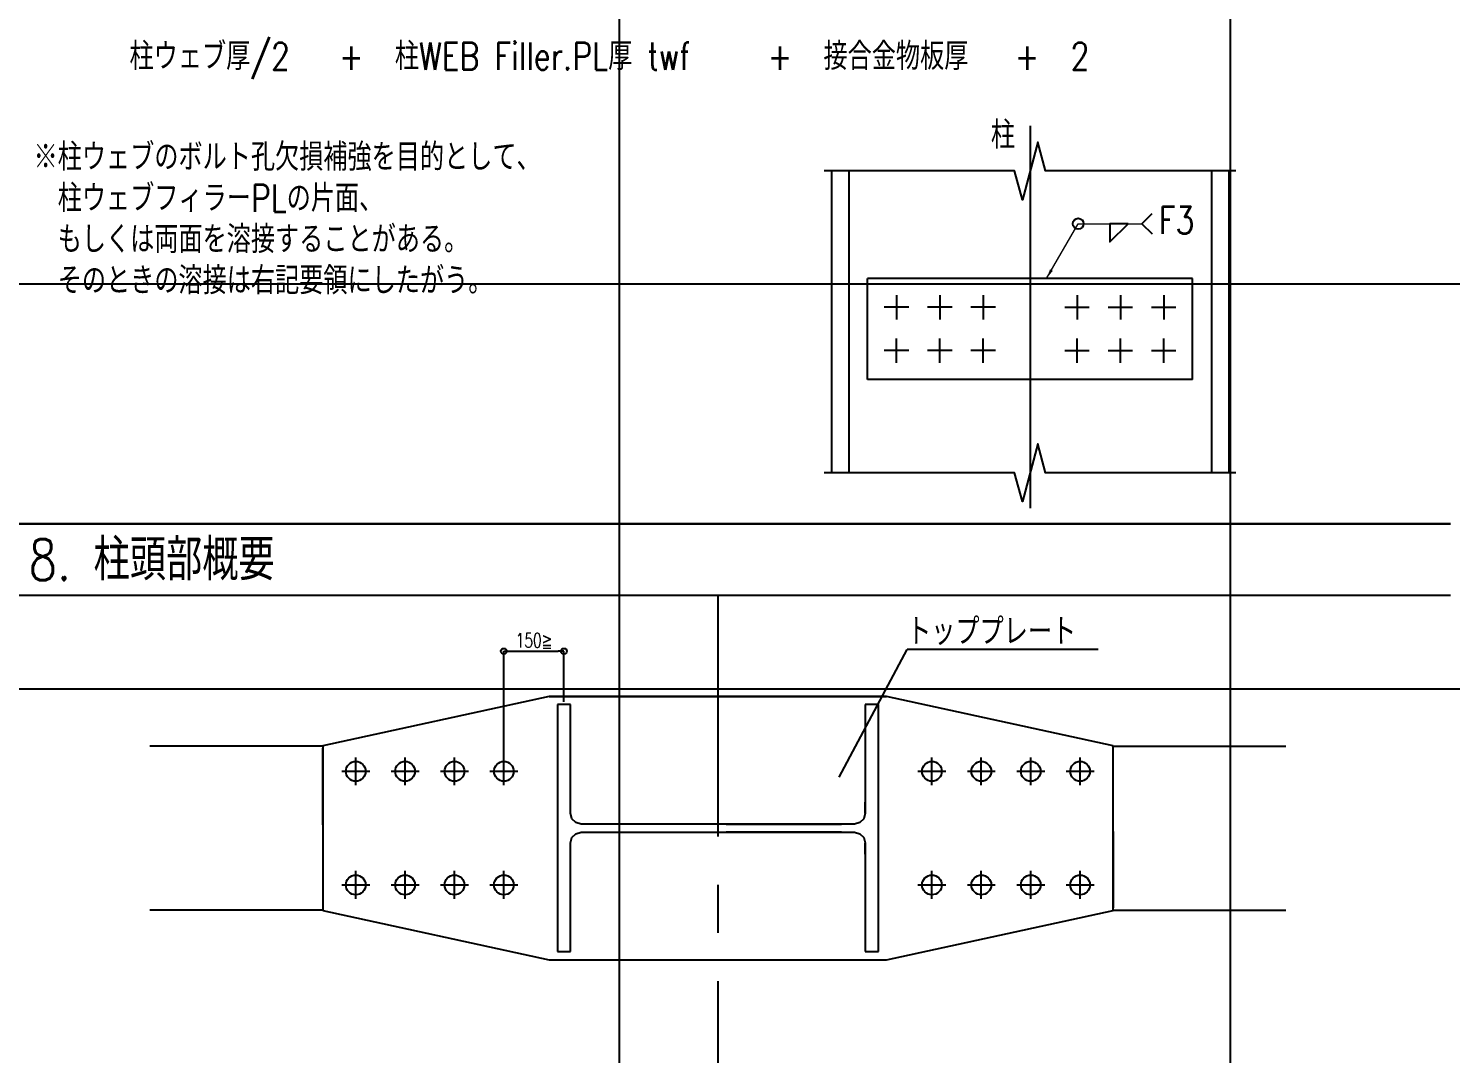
# Model space of a CAD drawing. Extents: x -668440 to 1010955, y -1678500 to 210463.
# Drawn here: x 405648 to 452205, y -109444 to -75888 of the extents above; entities that cross this region are included whole.
import ezdxf
from ezdxf.enums import TextEntityAlignment as Align

# ---------------------------------------------------------------- set-up
doc = ezdxf.new("R2010")
doc.units = 0
doc.header["$MEASUREMENT"] = 0
doc.linetypes.add('CENTER', pattern=[2, 1.25, -0.25, 0.25, -0.25])
doc.layers.get('0').update_dxf_attribs({"color": 3, "linetype": 'CONTINUOUS'})
doc.layers.get('Defpoints').update_dxf_attribs({"color": 251, "linetype": 'CONTINUOUS'})
doc.layers.add('99_レイアウト枠', color=251, linetype='CONTINUOUS', plot=False)
doc.layers.add('s小梁', color=7, linetype='CONTINUOUS')
doc.layers.add('注記', color=3, linetype='CONTINUOUS')
doc.styles.add('S000', font='simplex.shx', dxfattribs={"width": 0.7, "bigfont": 'extfont2.shx'})
doc.styles.add('S020', font='simplex.shx', dxfattribs={"width": 0.8, "height": 100, "bigfont": 'extfont2.shx'})
doc.styles.get("Standard").update_dxf_attribs({"font": 'Osaka.ttc'})
doc.dimstyles.new('S030', dxfattribs={"dimscale": 30, "dimtxt": 2.5, "dimasz": 1, "dimexe": 0, "dimexo": 0.5, "dimgap": 0.5, "dimtad": 1, "dimdec": 0, "dimzin": 0, "dimdsep": 46, "dimtxsty": 'S000', "dimblk": 'ORIGIN', "dimcen": 1, "dimclrd": 256, "dimclre": 256, "dimclrt": 6, "dimadec": 0, "dimazin": 0, "dimtfac": 1, "dimtdec": 0, "dimtix": 1, "dimtmove": 2, "dimatfit": 3, "dimldrblk": 'OPEN30', "dimfxl": 1, "dimtolj": 1, "dimtzin": 0, "dimlwd": -1, "dimlwe": -1, "dimarcsym": 0})
doc.dimstyles.new('S20', dxfattribs={"dimtxt": 3, "dimasz": 1, "dimexe": 1, "dimexo": 1, "dimgap": 1, "dimtad": 1, "dimdec": 1, "dimlfac": 20, "dimdsep": 46, "dimtxsty": 'Standard', "dimblk": 'DOT', "dimcen": 0, "dimclrd": 256, "dimclre": 256, "dimclrt": 256, "dimadec": 0, "dimazin": 0, "dimtfac": 1, "dimtdec": 1, "dimtix": 1, "dimtmove": 2, "dimatfit": 2, "dimfxl": 30, "dimtolj": 2, "dimlwd": 5, "dimlwe": 5, "dimarcsym": 2})

# ---------------------------------------------------------------- blocks, each defined once
blk = doc.blocks.new('_DOT')
at = {"color": 0, "linetype": 'ByBlock'}
blk.add_line((-0.5, 0), (-1, 0), dxfattribs=at)
at = {"color": 0, "linetype": 'ByBlock', "const_width": 0.5}
blk.add_lwpolyline([(-0.25, 0, 1), (0.25, 0, 1)], format="xyb", close=True, dxfattribs=at)
blk = doc.blocks.new('_ORIGIN')
at = {"color": 0, "linetype": 'ByBlock', "lineweight": -2}
blk.add_line((0, 0), (-1, 0), dxfattribs=at)
blk.add_circle((0, 0), 0.5, dxfattribs=at)
blk = doc.blocks.new('*D9047')
at = {"layer": 'Defpoints', "color": 0}
for p in [(796471.9, -1176.1), (796471.9, -1453.1), (796160.3, -1798.9)]:
    blk.add_point(p, dxfattribs=at)
at = {"layer": '注記'}
for p, q in [((796160.3, -1783.9), (796160.3, -1176.1)), ((796190.3, -1176.1), (796441.9, -1176.1)), ((796471.9, -1438.1), (796471.9, -1176.1))]:
    blk.add_line(p, q, dxfattribs=at)
at = {"layer": '注記', "linetype": 'ByBlock', "xscale": 30, "yscale": 30, "zscale": 30, "rotation": 180}
blk.add_blockref('_ORIGIN', (796160.3, -1176.1), dxfattribs=at)
at = {"layer": '注記', "linetype": 'ByBlock', "xscale": 30, "yscale": 30, "zscale": 30}
blk.add_blockref('_ORIGIN', (796471.9, -1176.1), dxfattribs=at)
at = {"layer": '注記', "insert": (796316.1, -1123.6), "char_height": 75, "attachment_point": 5, "style": 'S000'}
blk.add_mtext('\\A1;150≧', dxfattribs=at)
blk = doc.blocks.new('_Open30')
at = {"color": 0, "linetype": 'ByBlock', "lineweight": -2}
for p, q in [((-1, 0.27), (0, 0)), ((0, 0), (-1, -0.27)), ((0, 0), (-1, 0))]:
    blk.add_line(p, q, dxfattribs=at)
blk = doc.blocks.new('ウェブクランプ工法設計指針')
at = {"layer": '注記'}
for p, q in [((798889.37308, 1547.93448), (798889.37308, -433.91843)), ((797859.3333, 1314.21475), (797859.48869, -250.65043)), ((797949.22768, 1314.21475), (797949.22794, -250.65043)), ((799829.51847, 1314.21475), (799829.51874, -250.65043)), ((799919.41286, 1314.21475), (799919.56825, -250.65041)), ((799468.73229, 1040.89073), (799521.70306, 1093.8615)), ((799468.73229, 1040.89073), (799521.70306, 987.91996)), ((799732.1329, 757.20539), (798046.77042, 757.20539)), ((798046.77042, 232.8215), (798046.77042, 757.20539)), ((799732.1329, 232.8215), (799732.1329, 757.20539)), ((798196.59439, 671.0566), (798196.59439, 543.70623)), ((798421.33034, 671.0566), (798421.33034, 543.70623)), ((798646.0663, 671.0566), (798646.0663, 543.70623)), ((799132.83702, 671.0566), (799132.83702, 543.70623)), ((799357.57297, 671.05659), (799357.57297, 543.70622)), ((799582.30893, 671.05659), (799582.30892, 543.70622)), ((798260.26958, 607.38142), (798132.91921, 607.38142)), ((798485.00553, 607.38142), (798357.65516, 607.38142)), ((798709.74148, 607.38142), (798582.39111, 607.38142)), ((799069.16183, 607.38141), (799196.51221, 607.38141)), ((799293.89779, 607.38141), (799421.24816, 607.38141)), ((799518.63374, 607.3814), (799645.98411, 607.3814)), ((798196.59439, 318.97028), (798196.59439, 446.32065)), ((798421.33034, 318.97028), (798421.33034, 446.32065)), ((798646.0663, 318.97028), (798646.0663, 446.32065)), ((799132.83701, 318.97027), (799132.83702, 446.32065)), ((799357.57297, 318.97027), (799357.57297, 446.32064)), ((799582.30892, 318.97026), (799582.30892, 446.32064)), ((798260.26958, 382.64547), (798132.91921, 382.64547)), ((798485.00553, 382.64547), (798357.65516, 382.64547)), ((798709.74148, 382.64547), (798582.39111, 382.64547)), ((799069.16183, 382.64546), (799196.5122, 382.64546)), ((799293.89778, 382.64546), (799421.24815, 382.64545)), ((799518.63373, 382.64545), (799645.98411, 382.64545)), ((799732.1329, 232.8215), (798046.81826, 232.82152)), ((801069.98176, -515.73508), (793470.62776, -515.73508)), ((793470.62776, -515.73508), (801069.98176, -515.73508)), ((801069.98176, -886.93001), (793470.62776, -886.93001)), ((799241.58513, -1166.52035, -486.7002), (798251.5819, -1166.52035, -486.7002)), ((796395.09826, -1410.37297, -68.3088), (795221.04076, -1666.53097, -68.3088)), ((796395.09826, -1410.37297), (795221.04076, -1666.53097)), ((796395.09826, -1410.37297, -136.6176), (798145.51126, -1410.37297, -136.6176)), ((796395.09826, -1410.37297, -68.3088), (798145.51126, -1410.37297, -68.3088)), ((798145.51126, -1410.37297, -68.3088), (796395.09826, -1410.37297, -68.3088)), ((798145.51126, -1410.37297), (796395.09826, -1410.37297)), ((798145.51126, -1410.37297, -136.6176), (798145.51126, -1410.37297, -68.3088)), ((799319.56876, -1666.53097, -68.3088), (798145.51126, -1410.37297, -68.3088)), ((799319.56876, -1666.53097), (798145.51126, -1410.37297)), ((798145.51126, -1410.37297, -68.3088), (798145.51126, -1410.37297)), ((795221.04076, -1668.66562, -1972.4166), (794324.48776, -1668.66562, -1972.4166)), ((795221.04076, -1668.66562, -119.5404), (794324.48776, -1668.66562, -119.5404)), ((795221.04076, -1668.66562, -1921.185), (794324.48776, -1668.66562, -1921.185)), ((795221.04076, -1668.66562, -68.3088), (794324.48776, -1668.66562, -68.3088)), ((795221.04076, -1666.53097, -68.3088), (795221.04076, -2520.39097, -68.3088)), ((795221.04076, -1666.53097), (795221.04076, -2520.39097)), ((795221.04076, -1666.53097, -68.3088), (795221.04076, -1666.53097)), ((795221.04076, -2076.38377, -2040.7254), (795221.04076, -1679.33887, -2040.7254)), ((795221.04076, -1679.33887, -2040.7254), (795221.04076, -1679.33887, -1972.4166)), ((795221.04076, -2076.38377, -1972.4166), (795221.04076, -1679.33887, -1972.4166)), ((795221.04076, -1679.33887, -2040.7254), (795221.04076, -1679.33887, -1972.4166)), ((799319.56876, -2520.39097, -68.3088), (799319.56876, -1666.53097, -68.3088)), ((799319.56876, -2520.39097), (799319.56876, -1666.53097)), ((799319.56876, -1666.53097, -68.3088), (799319.56876, -1666.53097)), ((799319.56876, -1668.66562, -1921.185), (800216.12176, -1668.66562, -1921.185)), ((799319.56876, -1668.66562, -119.5404), (800216.12176, -1668.66562, -119.5404)), ((799319.56876, -1668.66562, -1972.4166), (800216.12176, -1668.66562, -1972.4166)), ((799319.56876, -1668.66562, -68.3088), (800216.12176, -1668.66562, -68.3088)), ((799319.56876, -2076.38377, -2040.7254), (799319.56876, -1679.33887, -2040.7254)), ((799319.56876, -1679.33887, -2040.7254), (799319.56876, -1679.33887, -1972.4166)), ((799319.56876, -2076.38377, -1972.4166), (799319.56876, -1679.33887, -1972.4166)), ((799319.56876, -1679.33887, -2040.7254), (799319.56876, -1679.33887, -1972.4166)), ((795391.81276, -1871.45737, -2057.8026), (795391.81276, -1726.30117, -2057.8026)), ((795647.97076, -1871.45737, -2126.1114), (795647.97076, -1726.30117, -2126.1114)), ((795904.12876, -1871.45737, -2126.1114), (795904.12876, -1726.30117, -2126.1114)), ((796160.28676, -1871.45737, -2057.8026), (796160.28676, -1726.30117, -2057.8026)), ((798380.32276, -1871.45737, -153.6948), (798380.32276, -1726.30117, -153.6948)), ((798636.48076, -1871.45737, -153.6948), (798636.48076, -1726.30117, -153.6948)), ((798892.63876, -1871.45737, -85.386), (798892.63876, -1726.30117, -85.386)), ((799148.79676, -1871.45737, -153.6948), (799148.79676, -1726.30117, -153.6948)), ((795319.23466, -1798.87927, -2057.8026), (795464.39086, -1798.87927, -2057.8026)), ((795391.81276, -1798.87927, -2126.1114), (795391.81276, -1798.87927, -1955.3394)), ((795391.81276, -1798.87927, -2126.1114), (795391.81276, -1798.87927, -1955.3394)), ((795391.81276, -1798.87927, -2057.8026), (795391.81276, -1798.87927, -1887.0306)), ((795391.81276, -1798.87927, -2057.8026), (795391.81276, -1798.87927, -1887.0306)), ((795391.81276, -1798.87927, -153.6948), (795391.81276, -1798.87927, 17.0772)), ((795391.81276, -1798.87927, -153.6948), (795391.81276, -1798.87927, 17.0772)), ((795391.81276, -1798.87927, -85.386), (795391.81276, -1798.87927, 85.386)), ((795391.81276, -1798.87927, -85.386), (795391.81276, -1798.87927, 85.386)), ((795575.39266, -1798.87927, -2126.1114), (795720.54886, -1798.87927, -2126.1114)), ((795647.97076, -1798.87927, -2126.1114), (795647.97076, -1798.87927, -1955.3394)), ((795647.97076, -1798.87927, -2126.1114), (795647.97076, -1798.87927, -1955.3394)), ((795647.97076, -1798.87927, -2057.8026), (795647.97076, -1798.87927, -1887.0306)), ((795647.97076, -1798.87927, -2057.8026), (795647.97076, -1798.87927, -1887.0306)), ((795647.97076, -1798.87927, -153.6948), (795647.97076, -1798.87927, 17.0772)), ((795647.97076, -1798.87927, -153.6948), (795647.97076, -1798.87927, 17.0772)), ((795647.97076, -1798.87927, -85.386), (795647.97076, -1798.87927, 85.386)), ((795647.97076, -1798.87927, -85.386), (795647.97076, -1798.87927, 85.386)), ((795831.55066, -1798.87927, -2126.1114), (795976.70686, -1798.87927, -2126.1114)), ((795904.12876, -1798.87927, -2126.1114), (795904.12876, -1798.87927, -1955.3394)), ((795904.12876, -1798.87927, -2126.1114), (795904.12876, -1798.87927, -1955.3394)), ((795904.12876, -1798.87927, -2057.8026), (795904.12876, -1798.87927, -1887.0306)), ((795904.12876, -1798.87927, -2057.8026), (795904.12876, -1798.87927, -1887.0306)), ((795904.12876, -1798.87927, -153.6948), (795904.12876, -1798.87927, 17.0772)), ((795904.12876, -1798.87927, -153.6948), (795904.12876, -1798.87927, 17.0772)), ((795904.12876, -1798.87927, -85.386), (795904.12876, -1798.87927, 85.386)), ((795904.12876, -1798.87927, -85.386), (795904.12876, -1798.87927, 85.386)), ((796087.70866, -1798.87927, -2057.8026), (796232.86486, -1798.87927, -2057.8026)), ((796160.28676, -1798.87927, -2126.1114), (796160.28676, -1798.87927, -1955.3394)), ((796160.28676, -1798.87927, -2126.1114), (796160.28676, -1798.87927, -1955.3394)), ((796160.28676, -1798.87927, -2057.8026), (796160.28676, -1798.87927, -1887.0306)), ((796160.28676, -1798.87927, -2057.8026), (796160.28676, -1798.87927, -1887.0306)), ((796160.28676, -1798.87927, -153.6948), (796160.28676, -1798.87927, 17.0772)), ((796160.28676, -1798.87927, -153.6948), (796160.28676, -1798.87927, 17.0772)), ((796160.28676, -1798.87927, -85.386), (796160.28676, -1798.87927, 85.386)), ((796160.28676, -1798.87927, -85.386), (796160.28676, -1798.87927, 85.386)), ((798307.74466, -1798.87927, -153.6948), (798452.90086, -1798.87927, -153.6948)), ((798380.32276, -1798.87927, -2126.1114), (798380.32276, -1798.87927, -1955.3394)), ((798380.32276, -1798.87927, -2126.1114), (798380.32276, -1798.87927, -1955.3394)), ((798380.32276, -1798.87927, -2057.8026), (798380.32276, -1798.87927, -1887.0306)), ((798380.32276, -1798.87927, -2057.8026), (798380.32276, -1798.87927, -1887.0306)), ((798380.32276, -1798.87927, -153.6948), (798380.32276, -1798.87927, 17.0772)), ((798380.32276, -1798.87927, -153.6948), (798380.32276, -1798.87927, 17.0772)), ((798380.32276, -1798.87927, -85.386), (798380.32276, -1798.87927, 85.386)), ((798380.32276, -1798.87927, -85.386), (798380.32276, -1798.87927, 85.386)), ((798563.90266, -1798.87927, -153.6948), (798709.05886, -1798.87927, -153.6948)), ((798636.48076, -1798.87927, -2126.1114), (798636.48076, -1798.87927, -1955.3394)), ((798636.48076, -1798.87927, -2126.1114), (798636.48076, -1798.87927, -1955.3394)), ((798636.48076, -1798.87927, -2057.8026), (798636.48076, -1798.87927, -1887.0306)), ((798636.48076, -1798.87927, -2057.8026), (798636.48076, -1798.87927, -1887.0306)), ((798636.48076, -1798.87927, -153.6948), (798636.48076, -1798.87927, 17.0772)), ((798636.48076, -1798.87927, -153.6948), (798636.48076, -1798.87927, 17.0772)), ((798636.48076, -1798.87927, -85.386), (798636.48076, -1798.87927, 85.386)), ((798636.48076, -1798.87927, -85.386), (798636.48076, -1798.87927, 85.386)), ((798820.06066, -1798.87927, -85.386), (798965.21686, -1798.87927, -85.386)), ((798892.63876, -1798.87927, -2126.1114), (798892.63876, -1798.87927, -1955.3394)), ((798892.63876, -1798.87927, -2126.1114), (798892.63876, -1798.87927, -1955.3394)), ((798892.63876, -1798.87927, -2057.8026), (798892.63876, -1798.87927, -1887.0306)), ((798892.63876, -1798.87927, -2057.8026), (798892.63876, -1798.87927, -1887.0306)), ((798892.63876, -1798.87927, -153.6948), (798892.63876, -1798.87927, 17.0772)), ((798892.63876, -1798.87927, -153.6948), (798892.63876, -1798.87927, 17.0772)), ((798892.63876, -1798.87927, -85.386), (798892.63876, -1798.87927, 85.386)), ((798892.63876, -1798.87927, -85.386), (798892.63876, -1798.87927, 85.386)), ((799076.21866, -1798.87927, -153.6948), (799221.37486, -1798.87927, -153.6948)), ((799148.79676, -1798.87927, -2126.1114), (799148.79676, -1798.87927, -1955.3394)), ((799148.79676, -1798.87927, -2126.1114), (799148.79676, -1798.87927, -1955.3394)), ((799148.79676, -1798.87927, -2057.8026), (799148.79676, -1798.87927, -1887.0306)), ((799148.79676, -1798.87927, -2057.8026), (799148.79676, -1798.87927, -1887.0306)), ((799148.79676, -1798.87927, -153.6948), (799148.79676, -1798.87927, 17.0772)), ((799148.79676, -1798.87927, -153.6948), (799148.79676, -1798.87927, 17.0772)), ((799148.79676, -1798.87927, -85.386), (799148.79676, -1798.87927, 85.386)), ((799148.79676, -1798.87927, -85.386), (799148.79676, -1798.87927, 85.386)), ((795221.04076, -2033.69077, -2040.7254), (795221.04076, -1965.38197, -2040.7254)), ((795221.04076, -2033.69077, -2040.7254), (795221.04076, -1965.38197, -2040.7254)), ((795221.04076, -2033.69077, -2211.4974), (795221.04076, -1965.38197, -2211.4974)), ((795221.04076, -1965.38197, -2040.7254), (795221.04076, -1965.38197, -2211.4974)), ((795221.04076, -2033.69077, -2211.4974), (795221.04076, -1965.38197, -2211.4974)), ((795221.04076, -2033.69077, -2040.7254), (795221.04076, -2033.69077, -2211.4974)), ((795221.04076, -2076.38377, -2040.7254), (795221.04076, -2076.38377, -1972.4166)), ((795221.04076, -2076.38377, -2040.7254), (795221.04076, -2076.38377, -1972.4166)), ((795221.04076, -2110.53817, -2040.7254), (795221.04076, -2110.53817, -1972.4166)), ((795221.04076, -2110.53817, -2040.7254), (795221.04076, -2507.58307, -2040.7254)), ((795221.04076, -2110.53817, -2040.7254), (795221.04076, -2110.53817, -1972.4166)), ((795221.04076, -2110.53817, -1972.4166), (795221.04076, -2507.58307, -1972.4166)), ((799319.56876, -2110.53817, -2040.7254), (799319.56876, -2507.58307, -2040.7254)), ((799319.56876, -2110.53817, -1972.4166), (799319.56876, -2507.58307, -1972.4166)), ((795221.04076, -2153.23117, -2040.7254), (795221.04076, -2221.53997, -2040.7254)), ((795221.04076, -2153.23117, -2040.7254), (795221.04076, -2153.23117, -2211.4974)), ((795221.04076, -2153.23117, -2040.7254), (795221.04076, -2221.53997, -2040.7254)), ((795221.04076, -2153.23117, -2211.4974), (795221.04076, -2221.53997, -2211.4974)), ((795221.04076, -2153.23117, -2211.4974), (795221.04076, -2221.53997, -2211.4974)), ((795221.04076, -2221.53997, -2040.7254), (795221.04076, -2221.53997, -2211.4974)), ((795391.81276, -2460.62077, -85.386), (795391.81276, -2315.46457, -85.386)), ((795647.97076, -2460.62077, -85.386), (795647.97076, -2315.46457, -85.386)), ((795904.12876, -2460.62077, -85.386), (795904.12876, -2315.46457, -85.386)), ((796160.28676, -2460.62077, -153.6948), (796160.28676, -2315.46457, -153.6948)), ((798380.32276, -2460.62077, -85.386), (798380.32276, -2315.46457, -85.386)), ((798636.48076, -2460.62077, -153.6948), (798636.48076, -2315.46457, -153.6948)), ((798892.63876, -2460.62077, -153.6948), (798892.63876, -2315.46457, -153.6948)), ((799148.79676, -2460.62077, -153.6948), (799148.79676, -2315.46457, -153.6948)), ((795319.23466, -2388.04267, -85.386), (795464.39086, -2388.04267, -85.386)), ((795391.81276, -2388.04267, -2126.1114), (795391.81276, -2388.04267, -1955.3394)), ((795391.81276, -2388.04267, -2126.1114), (795391.81276, -2388.04267, -1955.3394)), ((795391.81276, -2388.04267, -2057.8026), (795391.81276, -2388.04267, -1887.0306)), ((795391.81276, -2388.04267, -2057.8026), (795391.81276, -2388.04267, -1887.0306)), ((795391.81276, -2388.04267, -153.6948), (795391.81276, -2388.04267, 17.0772)), ((795391.81276, -2388.04267, -153.6948), (795391.81276, -2388.04267, 17.0772)), ((795391.81276, -2388.04267, -85.386), (795391.81276, -2388.04267, 85.386)), ((795391.81276, -2388.04267, -85.386), (795391.81276, -2388.04267, 85.386)), ((795575.39266, -2388.04267, -85.386), (795720.54886, -2388.04267, -85.386)), ((795647.97076, -2388.04267, -2126.1114), (795647.97076, -2388.04267, -1955.3394)), ((795647.97076, -2388.04267, -2126.1114), (795647.97076, -2388.04267, -1955.3394)), ((795647.97076, -2388.04267, -2057.8026), (795647.97076, -2388.04267, -1887.0306)), ((795647.97076, -2388.04267, -2057.8026), (795647.97076, -2388.04267, -1887.0306)), ((795647.97076, -2388.04267, -153.6948), (795647.97076, -2388.04267, 17.0772)), ((795647.97076, -2388.04267, -153.6948), (795647.97076, -2388.04267, 17.0772)), ((795647.97076, -2388.04267, -85.386), (795647.97076, -2388.04267, 85.386)), ((795647.97076, -2388.04267, -85.386), (795647.97076, -2388.04267, 85.386)), ((795831.55066, -2388.04267, -85.386), (795976.70686, -2388.04267, -85.386)), ((795904.12876, -2388.04267, -2126.1114), (795904.12876, -2388.04267, -1955.3394)), ((795904.12876, -2388.04267, -2126.1114), (795904.12876, -2388.04267, -1955.3394)), ((795904.12876, -2388.04267, -2057.8026), (795904.12876, -2388.04267, -1887.0306)), ((795904.12876, -2388.04267, -2057.8026), (795904.12876, -2388.04267, -1887.0306)), ((795904.12876, -2388.04267, -153.6948), (795904.12876, -2388.04267, 17.0772)), ((795904.12876, -2388.04267, -153.6948), (795904.12876, -2388.04267, 17.0772)), ((795904.12876, -2388.04267, -85.386), (795904.12876, -2388.04267, 85.386)), ((795904.12876, -2388.04267, -85.386), (795904.12876, -2388.04267, 85.386)), ((796087.70866, -2388.04267, -153.6948), (796232.86486, -2388.04267, -153.6948)), ((796160.28676, -2388.04267, -2126.1114), (796160.28676, -2388.04267, -1955.3394)), ((796160.28676, -2388.04267, -2126.1114), (796160.28676, -2388.04267, -1955.3394)), ((796160.28676, -2388.04267, -2057.8026), (796160.28676, -2388.04267, -1887.0306)), ((796160.28676, -2388.04267, -2057.8026), (796160.28676, -2388.04267, -1887.0306)), ((796160.28676, -2388.04267, -153.6948), (796160.28676, -2388.04267, 17.0772)), ((796160.28676, -2388.04267, -153.6948), (796160.28676, -2388.04267, 17.0772)), ((796160.28676, -2388.04267, -85.386), (796160.28676, -2388.04267, 85.386)), ((796160.28676, -2388.04267, -85.386), (796160.28676, -2388.04267, 85.386)), ((798307.74466, -2388.04267, -85.386), (798452.90086, -2388.04267, -85.386)), ((798380.32276, -2388.04267, -2126.1114), (798380.32276, -2388.04267, -1955.3394)), ((798380.32276, -2388.04267, -2126.1114), (798380.32276, -2388.04267, -1955.3394)), ((798380.32276, -2388.04267, -2057.8026), (798380.32276, -2388.04267, -1887.0306)), ((798380.32276, -2388.04267, -2057.8026), (798380.32276, -2388.04267, -1887.0306)), ((798380.32276, -2388.04267, -153.6948), (798380.32276, -2388.04267, 17.0772)), ((798380.32276, -2388.04267, -153.6948), (798380.32276, -2388.04267, 17.0772)), ((798380.32276, -2388.04267, -85.386), (798380.32276, -2388.04267, 85.386)), ((798380.32276, -2388.04267, -85.386), (798380.32276, -2388.04267, 85.386)), ((798563.90266, -2388.04267, -153.6948), (798709.05886, -2388.04267, -153.6948)), ((798636.48076, -2388.04267, -2126.1114), (798636.48076, -2388.04267, -1955.3394)), ((798636.48076, -2388.04267, -2126.1114), (798636.48076, -2388.04267, -1955.3394)), ((798636.48076, -2388.04267, -2057.8026), (798636.48076, -2388.04267, -1887.0306)), ((798636.48076, -2388.04267, -2057.8026), (798636.48076, -2388.04267, -1887.0306)), ((798636.48076, -2388.04267, -153.6948), (798636.48076, -2388.04267, 17.0772)), ((798636.48076, -2388.04267, -153.6948), (798636.48076, -2388.04267, 17.0772)), ((798636.48076, -2388.04267, -85.386), (798636.48076, -2388.04267, 85.386)), ((798636.48076, -2388.04267, -85.386), (798636.48076, -2388.04267, 85.386)), ((798820.06066, -2388.04267, -153.6948), (798965.21686, -2388.04267, -153.6948)), ((798892.63876, -2388.04267, -2126.1114), (798892.63876, -2388.04267, -1955.3394)), ((798892.63876, -2388.04267, -2126.1114), (798892.63876, -2388.04267, -1955.3394)), ((798892.63876, -2388.04267, -2057.8026), (798892.63876, -2388.04267, -1887.0306)), ((798892.63876, -2388.04267, -2057.8026), (798892.63876, -2388.04267, -1887.0306)), ((798892.63876, -2388.04267, -153.6948), (798892.63876, -2388.04267, 17.0772)), ((798892.63876, -2388.04267, -153.6948), (798892.63876, -2388.04267, 17.0772)), ((798892.63876, -2388.04267, -85.386), (798892.63876, -2388.04267, 85.386)), ((798892.63876, -2388.04267, -85.386), (798892.63876, -2388.04267, 85.386)), ((799076.21866, -2388.04267, -153.6948), (799221.37486, -2388.04267, -153.6948)), ((799148.79676, -2388.04267, -2126.1114), (799148.79676, -2388.04267, -1955.3394)), ((799148.79676, -2388.04267, -2126.1114), (799148.79676, -2388.04267, -1955.3394)), ((799148.79676, -2388.04267, -2057.8026), (799148.79676, -2388.04267, -1887.0306)), ((799148.79676, -2388.04267, -2057.8026), (799148.79676, -2388.04267, -1887.0306)), ((799148.79676, -2388.04267, -153.6948), (799148.79676, -2388.04267, 17.0772)), ((799148.79676, -2388.04267, -153.6948), (799148.79676, -2388.04267, 17.0772)), ((799148.79676, -2388.04267, -85.386), (799148.79676, -2388.04267, 85.386)), ((799148.79676, -2388.04267, -85.386), (799148.79676, -2388.04267, 85.386)), ((795221.04076, -2507.58307, -2040.7254), (795221.04076, -2507.58307, -1972.4166)), ((795221.04076, -2507.58307, -2040.7254), (795221.04076, -2507.58307, -1972.4166)), ((799319.56876, -2507.58307, -2040.7254), (799319.56876, -2507.58307, -1972.4166)), ((799319.56876, -2507.58307, -2040.7254), (799319.56876, -2507.58307, -1972.4166)), ((795221.04076, -2518.25632, -1921.185), (794324.48776, -2518.25632, -1921.185)), ((795221.04076, -2518.25632, -1972.4166), (794324.48776, -2518.25632, -1972.4166)), ((795221.04076, -2518.25632, -68.3088), (794324.48776, -2518.25632, -68.3088)), ((795221.04076, -2518.25632, -119.5404), (794324.48776, -2518.25632, -119.5404)), ((795221.04076, -2520.39097, -68.3088), (796395.09826, -2776.54897, -68.3088)), ((795221.04076, -2520.39097), (796395.09826, -2776.54897)), ((795221.04076, -2520.39097, -68.3088), (795221.04076, -2520.39097)), ((798145.51126, -2776.54897, -68.3088), (799319.56876, -2520.39097, -68.3088)), ((798145.51126, -2776.54897), (799319.56876, -2520.39097)), ((799319.56876, -2518.25632, -1972.4166), (800216.12176, -2518.25632, -1972.4166)), ((799319.56876, -2518.25632, -1921.185), (800216.12176, -2518.25632, -1921.185)), ((799319.56876, -2518.25632, -119.5404), (800216.12176, -2518.25632, -119.5404)), ((799319.56876, -2518.25632, -68.3088), (800216.12176, -2518.25632, -68.3088)), ((799319.56876, -2520.39097, -68.3088), (799319.56876, -2520.39097)), ((796395.09826, -2776.54897, -136.6176), (798145.51126, -2776.54897, -136.6176)), ((796395.09826, -2776.54897, -68.3088), (798145.51126, -2776.54897, -68.3088)), ((796395.09826, -2776.54897, -68.3088), (798145.51126, -2776.54897, -68.3088)), ((796395.09826, -2776.54897), (798145.51126, -2776.54897)), ((798145.51126, -2776.54897, -136.6176), (798145.51126, -2776.54897, -68.3088)), ((798145.51126, -2776.54897, -68.3088), (798145.51126, -2776.54897))]:
    blk.add_line(p, q, dxfattribs=at)
at = {"layer": '注記', "linetype": 'CENTER', "ltscale": 1000}
blk.add_line((797270.30476, -886.93001), (797270.30476, -6951.31484), dxfattribs=at)
at = {"layer": '注記', "ltscale": 100}
for p, q in [((796395.09826, -1410.37297, -136.6176), (796395.09826, -1410.37297, -68.3088)), ((796395.09826, -1410.37297, -68.3088), (796395.09826, -1410.37297)), ((796506.10006, -1453.06597, -3355.6698), (796437.79126, -1453.06597, -3355.6698)), ((796506.10006, -1453.06597, -136.6176), (796437.79126, -1453.06597, -136.6176)), ((796437.79126, -1453.06597, -3355.6698), (796437.79126, -1453.06597, -136.6176)), ((796437.79126, -1453.06597, -3355.6698), (796437.79126, -2733.85597, -3355.6698)), ((796437.79126, -1453.06597, -136.6176), (796437.79126, -2733.85597, -136.6176)), ((796506.10006, -2016.61357, -3355.6698), (796506.10006, -1453.06597, -3355.6698)), ((796506.10006, -2016.61357, -136.6176), (796506.10006, -1453.06597, -136.6176)), ((796506.10006, -1453.06597, -3355.6698), (796506.10006, -1453.06597, -136.6176)), ((798102.81826, -1453.06597, -3355.6698), (798034.50946, -1453.06597, -3355.6698)), ((798102.81826, -1453.06597, -136.6176), (798034.50946, -1453.06597, -136.6176)), ((798034.50946, -1453.06597, -3355.6698), (798034.50946, -1453.06597, -136.6176)), ((798034.50946, -1453.06597, -3355.6698), (798034.50946, -2016.61357, -3355.6698)), ((798034.50946, -1453.06597, -136.6176), (798034.50946, -2016.61357, -136.6176)), ((798102.81826, -2733.85597, -3355.6698), (798102.81826, -1453.06597, -3355.6698)), ((798102.81826, -2733.85597, -136.6176), (798102.81826, -1453.06597, -136.6176)), ((798102.81826, -1453.06597, -3355.6698), (798102.81826, -1453.06597, -136.6176)), ((798034.50946, -1958.97802, -1972.4166), (798034.50946, -1958.97802, -2612.8116)), ((798034.50946, -1958.97802, -2612.8116), (798034.50946, -1962.06534, -2628.33261)), ((798034.50946, -1962.06534, -1956.89559), (798034.50946, -1958.97802, -1972.4166)), ((798034.50946, -1962.06534, -2628.33261), (798034.50946, -1970.85729, -2641.49068)), ((798034.50946, -1970.85729, -1943.73752), (798034.50946, -1962.06534, -1956.89559)), ((798034.50946, -1970.85729, -2641.49068), (798034.50946, -1984.01536, -2650.28263)), ((798034.50946, -1984.01536, -1934.94557), (798034.50946, -1970.85729, -1943.73752)), ((798034.50946, -1984.01536, -2650.28263), (798034.50946, -1999.53637, -2653.36995)), ((798034.50946, -1999.53637, -1931.85825), (798034.50946, -1984.01536, -1934.94557)), ((796513.53577, -2044.36402, -3355.6698), (796506.10006, -2016.61357, -3355.6698)), ((796513.53577, -2044.36402, -136.6176), (796506.10006, -2016.61357, -136.6176)), ((796533.85051, -2064.67876, -3355.6698), (796513.53577, -2044.36402, -3355.6698)), ((796533.85051, -2064.67876, -136.6176), (796513.53577, -2044.36402, -136.6176)), ((796561.60096, -2072.11447, -3355.6698), (796533.85051, -2064.67876, -3355.6698)), ((796561.60096, -2072.11447, -136.6176), (796533.85051, -2064.67876, -136.6176)), ((798006.75901, -2064.67876, -3355.6698), (797979.00856, -2072.11447, -3355.6698)), ((798006.75901, -2064.67876, -136.6176), (797979.00856, -2072.11447, -136.6176)), ((798027.07374, -2044.36402, -3355.6698), (798006.75901, -2064.67876, -3355.6698)), ((798027.07374, -2044.36402, -136.6176), (798006.75901, -2064.67876, -136.6176)), ((798034.50946, -2016.61357, -3355.6698), (798027.07374, -2044.36402, -3355.6698)), ((798034.50946, -2016.61357, -136.6176), (798027.07374, -2044.36402, -136.6176)), ((798034.50946, -1999.53637, -2653.36995), (798034.50946, -2015.05738, -2650.28263)), ((798034.50946, -2015.05738, -1934.94557), (798034.50946, -1999.53637, -1931.85825)), ((798034.50946, -2016.61357, -3355.6698), (798034.50946, -2016.61357, -3355.6698)), ((798034.50946, -2016.61357, -136.6176), (798034.50946, -2016.61357, -136.6176)), ((796513.53577, -2142.55792, -3355.6698), (796533.85051, -2122.24318, -3355.6698)), ((796513.53577, -2142.55792, -136.6176), (796533.85051, -2122.24318, -136.6176)), ((796533.85051, -2122.24318, -3355.6698), (796561.60096, -2114.80747, -3355.6698)), ((796533.85051, -2122.24318, -136.6176), (796561.60096, -2114.80747, -136.6176)), ((797979.00856, -2072.11447, -3355.6698), (796561.60096, -2072.11447, -3355.6698)), ((797979.00856, -2072.11447, -136.6176), (796561.60096, -2072.11447, -136.6176)), ((796561.60096, -2072.11447, -3355.6698), (796561.60096, -2072.11447, -3355.6698)), ((796561.60096, -2072.11447, -136.6176), (796561.60096, -2072.11447, -136.6176)), ((796561.60096, -2114.80747, -3355.6698), (797979.00856, -2114.80747, -3355.6698)), ((796561.60096, -2114.80747, -136.6176), (797979.00856, -2114.80747, -136.6176)), ((797910.69976, -2072.11447, -1912.6464), (797312.99776, -2072.11447, -1912.6464)), ((797312.99776, -2072.11447, -2510.3484), (797910.69976, -2072.11447, -2510.3484)), ((797910.69976, -2114.80747, -1912.6464), (797312.99776, -2114.80747, -1912.6464)), ((797312.99776, -2114.80747, -2510.3484), (797910.69976, -2114.80747, -2510.3484)), ((797910.69976, -2072.11447, -2510.3484), (797910.69976, -2072.11447, -1912.6464)), ((797910.69976, -2114.80747, -2510.3484), (797910.69976, -2114.80747, -1912.6464)), ((797979.00856, -2114.80747, -3355.6698), (797979.00856, -2114.80747, -3355.6698)), ((797979.00856, -2114.80747, -136.6176), (797979.00856, -2114.80747, -136.6176)), ((797979.00856, -2114.80747, -3355.6698), (798006.75901, -2122.24318, -3355.6698)), ((797979.00856, -2114.80747, -136.6176), (798006.75901, -2122.24318, -136.6176)), ((798006.75901, -2122.24318, -3355.6698), (798027.07374, -2142.55792, -3355.6698)), ((798006.75901, -2122.24318, -136.6176), (798027.07374, -2142.55792, -136.6176)), ((796506.10006, -2170.30837, -3355.6698), (796513.53577, -2142.55792, -3355.6698)), ((796506.10006, -2170.30837, -136.6176), (796513.53577, -2142.55792, -136.6176)), ((796506.10006, -2733.85597, -3355.6698), (796506.10006, -2170.30837, -3355.6698)), ((796506.10006, -2733.85597, -136.6176), (796506.10006, -2170.30837, -136.6176)), ((798027.07374, -2142.55792, -3355.6698), (798034.50946, -2170.30837, -3355.6698)), ((798027.07374, -2142.55792, -136.6176), (798034.50946, -2170.30837, -136.6176)), ((798034.50946, -2170.30837, -3355.6698), (798034.50946, -2733.85597, -3355.6698)), ((798034.50946, -2170.30837, -136.6176), (798034.50946, -2733.85597, -136.6176)), ((798034.50946, -2171.86456, -2650.28263), (798034.50946, -2187.38557, -2653.36995)), ((798034.50946, -2187.38557, -1931.85825), (798034.50946, -2171.86456, -1934.94557)), ((798034.50946, -2187.38557, -2653.36995), (798034.50946, -2202.90658, -2650.28263)), ((798034.50946, -2202.90658, -1934.94557), (798034.50946, -2187.38557, -1931.85825)), ((798034.50946, -2202.90658, -2650.28263), (798034.50946, -2216.06466, -2641.49068)), ((798034.50946, -2216.06466, -1943.73752), (798034.50946, -2202.90658, -1934.94557)), ((798034.50946, -2216.06466, -2641.49068), (798034.50946, -2224.8566, -2628.33261)), ((798034.50946, -2224.8566, -1956.89559), (798034.50946, -2216.06466, -1943.73752)), ((798034.50946, -2224.8566, -2628.33261), (798034.50946, -2227.94392, -2612.8116)), ((798034.50946, -2227.94392, -1972.4166), (798034.50946, -2224.8566, -1956.89559)), ((798034.50946, -2227.94392, -2612.8116), (798034.50946, -2227.94392, -1972.4166)), ((796395.09826, -2776.54897, -136.6176), (796395.09826, -2776.54897, -68.3088)), ((796395.09826, -2776.54897, -68.3088), (796395.09826, -2776.54897)), ((796437.79126, -2733.85597, -3355.6698), (796437.79126, -2733.85597, -136.6176)), ((796437.79126, -2733.85597, -3355.6698), (796506.10006, -2733.85597, -3355.6698)), ((796437.79126, -2733.85597, -136.6176), (796506.10006, -2733.85597, -136.6176)), ((796506.10006, -2733.85597, -3355.6698), (796506.10006, -2733.85597, -136.6176)), ((798034.50946, -2733.85597, -3355.6698), (798034.50946, -2733.85597, -136.6176)), ((798034.50946, -2733.85597, -3355.6698), (798102.81826, -2733.85597, -3355.6698)), ((798034.50946, -2733.85597, -136.6176), (798102.81826, -2733.85597, -136.6176)), ((798102.81826, -2733.85597, -3355.6698), (798102.81826, -2733.85597, -136.6176))]:
    blk.add_line(p, q, dxfattribs=at)
at = {"layer": '注記'}
for points in [[(799956.86885, 1314.21847), (798969.6635, 1314.21475), (798929.51829, 1464.03871), (798849.22786, 1164.39078), (798809.08265, 1314.21475), (797821.8773, 1314.21103)], [(799957.02424, -250.6467), (798969.81889, -250.65041), (798929.67368, -100.82645), (798849.38325, -400.47438), (798809.23804, -250.65041), (797822.03269, -250.65415)]]:
    blk.add_lwpolyline(points, dxfattribs=at)
blk.add_lwpolyline([(799398.29295, 1040.89073), (799303.72756, 1040.89073), (799303.72756, 946.32534)], close=True, dxfattribs=at)
at = {"layer": '注記', "elevation": -486.7002}
blk.add_lwpolyline([(797899.46073, -1829.54663), (798251.5819, -1166.52035)], dxfattribs=at)
at = {"layer": '注記'}
for centre, radius in [((799138.72283, 1040.89073), 28.09199), ((795391.81276, -1798.87927, -2040.7254), 51.2316), ((795391.81276, -1798.87927, -2040.7254), 51.2316), ((795391.81276, -1798.87927, -2040.7254), 51.2316), ((795391.81276, -1798.87927, -2040.7254), 51.2316), ((795391.81276, -1798.87927, -1972.4166), 51.2316), ((795391.81276, -1798.87927, -1972.4166), 51.2316), ((795391.81276, -1798.87927, -1972.4166), 51.2316), ((795391.81276, -1798.87927, -1972.4166), 51.2316), ((795391.81276, -1798.87927, -68.3088), 51.2316), ((795391.81276, -1798.87927, -68.3088), 51.2316), ((795391.81276, -1798.87927, -68.3088), 51.2316), ((795391.81276, -1798.87927, -68.3088), 51.2316), ((795391.81276, -1798.87927), 51.2316), ((795391.81276, -1798.87927), 51.2316), ((795391.81276, -1798.87927), 51.2316), ((795391.81276, -1798.87927), 51.2316), ((795647.97076, -1798.87927, -2040.7254), 51.2316), ((795647.97076, -1798.87927, -2040.7254), 51.2316), ((795647.97076, -1798.87927, -2040.7254), 51.2316), ((795647.97076, -1798.87927, -2040.7254), 51.2316), ((795647.97076, -1798.87927, -1972.4166), 51.2316), ((795647.97076, -1798.87927, -1972.4166), 51.2316), ((795647.97076, -1798.87927, -1972.4166), 51.2316), ((795647.97076, -1798.87927, -1972.4166), 51.2316), ((795647.97076, -1798.87927, -68.3088), 51.2316), ((795647.97076, -1798.87927, -68.3088), 51.2316), ((795647.97076, -1798.87927, -68.3088), 51.2316), ((795647.97076, -1798.87927, -68.3088), 51.2316), ((795647.97076, -1798.87927), 51.2316), ((795647.97076, -1798.87927), 51.2316), ((795647.97076, -1798.87927), 51.2316), ((795647.97076, -1798.87927), 51.2316), ((795904.12876, -1798.87927, -2040.7254), 51.2316), ((795904.12876, -1798.87927, -2040.7254), 51.2316), ((795904.12876, -1798.87927, -2040.7254), 51.2316), ((795904.12876, -1798.87927, -2040.7254), 51.2316), ((795904.12876, -1798.87927, -1972.4166), 51.2316), ((795904.12876, -1798.87927, -1972.4166), 51.2316), ((795904.12876, -1798.87927, -1972.4166), 51.2316), ((795904.12876, -1798.87927, -1972.4166), 51.2316), ((795904.12876, -1798.87927, -68.3088), 51.2316), ((795904.12876, -1798.87927, -68.3088), 51.2316), ((795904.12876, -1798.87927, -68.3088), 51.2316), ((795904.12876, -1798.87927, -68.3088), 51.2316), ((795904.12876, -1798.87927), 51.2316), ((795904.12876, -1798.87927), 51.2316), ((795904.12876, -1798.87927), 51.2316), ((795904.12876, -1798.87927), 51.2316), ((796160.28676, -1798.87927, -2040.7254), 51.2316), ((796160.28676, -1798.87927, -2040.7254), 51.2316), ((796160.28676, -1798.87927, -2040.7254), 51.2316), ((796160.28676, -1798.87927, -2040.7254), 51.2316), ((796160.28676, -1798.87927, -1972.4166), 51.2316), ((796160.28676, -1798.87927, -1972.4166), 51.2316), ((796160.28676, -1798.87927, -1972.4166), 51.2316), ((796160.28676, -1798.87927, -1972.4166), 51.2316), ((796160.28676, -1798.87927, -68.3088), 51.2316), ((796160.28676, -1798.87927, -68.3088), 51.2316), ((796160.28676, -1798.87927, -68.3088), 51.2316), ((796160.28676, -1798.87927, -68.3088), 51.2316), ((796160.28676, -1798.87927), 51.2316), ((796160.28676, -1798.87927), 51.2316), ((796160.28676, -1798.87927), 51.2316), ((796160.28676, -1798.87927), 51.2316), ((798380.32276, -1798.87927, -2040.7254), 51.2316), ((798380.32276, -1798.87927, -2040.7254), 51.2316), ((798380.32276, -1798.87927, -2040.7254), 51.2316), ((798380.32276, -1798.87927, -2040.7254), 51.2316), ((798380.32276, -1798.87927, -1972.4166), 51.2316), ((798380.32276, -1798.87927, -1972.4166), 51.2316), ((798380.32276, -1798.87927, -1972.4166), 51.2316), ((798380.32276, -1798.87927, -1972.4166), 51.2316), ((798380.32276, -1798.87927, -68.3088), 51.2316), ((798380.32276, -1798.87927, -68.3088), 51.2316), ((798380.32276, -1798.87927, -68.3088), 51.2316), ((798380.32276, -1798.87927, -68.3088), 51.2316), ((798380.32276, -1798.87927), 51.2316), ((798380.32276, -1798.87927), 51.2316), ((798380.32276, -1798.87927), 51.2316), ((798380.32276, -1798.87927), 51.2316), ((798636.48076, -1798.87927, -2040.7254), 51.2316), ((798636.48076, -1798.87927, -2040.7254), 51.2316), ((798636.48076, -1798.87927, -2040.7254), 51.2316), ((798636.48076, -1798.87927, -2040.7254), 51.2316), ((798636.48076, -1798.87927, -1972.4166), 51.2316), ((798636.48076, -1798.87927, -1972.4166), 51.2316), ((798636.48076, -1798.87927, -1972.4166), 51.2316), ((798636.48076, -1798.87927, -1972.4166), 51.2316), ((798636.48076, -1798.87927, -68.3088), 51.2316), ((798636.48076, -1798.87927, -68.3088), 51.2316), ((798636.48076, -1798.87927, -68.3088), 51.2316), ((798636.48076, -1798.87927, -68.3088), 51.2316), ((798636.48076, -1798.87927), 51.2316), ((798636.48076, -1798.87927), 51.2316), ((798636.48076, -1798.87927), 51.2316), ((798636.48076, -1798.87927), 51.2316), ((798892.63876, -1798.87927, -2040.7254), 51.2316), ((798892.63876, -1798.87927, -2040.7254), 51.2316), ((798892.63876, -1798.87927, -2040.7254), 51.2316), ((798892.63876, -1798.87927, -2040.7254), 51.2316), ((798892.63876, -1798.87927, -1972.4166), 51.2316), ((798892.63876, -1798.87927, -1972.4166), 51.2316), ((798892.63876, -1798.87927, -1972.4166), 51.2316), ((798892.63876, -1798.87927, -1972.4166), 51.2316), ((798892.63876, -1798.87927, -68.3088), 51.2316), ((798892.63876, -1798.87927, -68.3088), 51.2316), ((798892.63876, -1798.87927, -68.3088), 51.2316), ((798892.63876, -1798.87927, -68.3088), 51.2316), ((798892.63876, -1798.87927), 51.2316), ((798892.63876, -1798.87927), 51.2316), ((798892.63876, -1798.87927), 51.2316), ((798892.63876, -1798.87927), 51.2316), ((799148.79676, -1798.87927, -2040.7254), 51.2316), ((799148.79676, -1798.87927, -2040.7254), 51.2316), ((799148.79676, -1798.87927, -2040.7254), 51.2316), ((799148.79676, -1798.87927, -2040.7254), 51.2316), ((799148.79676, -1798.87927, -1972.4166), 51.2316), ((799148.79676, -1798.87927, -1972.4166), 51.2316), ((799148.79676, -1798.87927, -1972.4166), 51.2316), ((799148.79676, -1798.87927, -1972.4166), 51.2316), ((799148.79676, -1798.87927, -68.3088), 51.2316), ((799148.79676, -1798.87927, -68.3088), 51.2316), ((799148.79676, -1798.87927, -68.3088), 51.2316), ((799148.79676, -1798.87927, -68.3088), 51.2316), ((799148.79676, -1798.87927), 51.2316), ((799148.79676, -1798.87927), 51.2316), ((799148.79676, -1798.87927), 51.2316), ((799148.79676, -1798.87927), 51.2316), ((795391.81276, -2388.04267, -2040.7254), 51.2316), ((795391.81276, -2388.04267, -2040.7254), 51.2316), ((795391.81276, -2388.04267, -2040.7254), 51.2316), ((795391.81276, -2388.04267, -2040.7254), 51.2316), ((795391.81276, -2388.04267, -1972.4166), 51.2316), ((795391.81276, -2388.04267, -1972.4166), 51.2316), ((795391.81276, -2388.04267, -1972.4166), 51.2316), ((795391.81276, -2388.04267, -1972.4166), 51.2316), ((795391.81276, -2388.04267, -68.3088), 51.2316), ((795391.81276, -2388.04267, -68.3088), 51.2316), ((795391.81276, -2388.04267, -68.3088), 51.2316), ((795391.81276, -2388.04267, -68.3088), 51.2316), ((795391.81276, -2388.04267), 51.2316), ((795391.81276, -2388.04267), 51.2316), ((795391.81276, -2388.04267), 51.2316), ((795391.81276, -2388.04267), 51.2316), ((795647.97076, -2388.04267, -2040.7254), 51.2316), ((795647.97076, -2388.04267, -2040.7254), 51.2316), ((795647.97076, -2388.04267, -2040.7254), 51.2316), ((795647.97076, -2388.04267, -2040.7254), 51.2316), ((795647.97076, -2388.04267, -1972.4166), 51.2316), ((795647.97076, -2388.04267, -1972.4166), 51.2316), ((795647.97076, -2388.04267, -1972.4166), 51.2316), ((795647.97076, -2388.04267, -1972.4166), 51.2316), ((795647.97076, -2388.04267, -68.3088), 51.2316), ((795647.97076, -2388.04267, -68.3088), 51.2316), ((795647.97076, -2388.04267, -68.3088), 51.2316), ((795647.97076, -2388.04267, -68.3088), 51.2316), ((795647.97076, -2388.04267), 51.2316), ((795647.97076, -2388.04267), 51.2316), ((795647.97076, -2388.04267), 51.2316), ((795647.97076, -2388.04267), 51.2316), ((795904.12876, -2388.04267, -2040.7254), 51.2316), ((795904.12876, -2388.04267, -2040.7254), 51.2316), ((795904.12876, -2388.04267, -2040.7254), 51.2316), ((795904.12876, -2388.04267, -2040.7254), 51.2316), ((795904.12876, -2388.04267, -1972.4166), 51.2316), ((795904.12876, -2388.04267, -1972.4166), 51.2316), ((795904.12876, -2388.04267, -1972.4166), 51.2316), ((795904.12876, -2388.04267, -1972.4166), 51.2316), ((795904.12876, -2388.04267, -68.3088), 51.2316), ((795904.12876, -2388.04267, -68.3088), 51.2316), ((795904.12876, -2388.04267, -68.3088), 51.2316), ((795904.12876, -2388.04267, -68.3088), 51.2316), ((795904.12876, -2388.04267), 51.2316), ((795904.12876, -2388.04267), 51.2316), ((795904.12876, -2388.04267), 51.2316), ((795904.12876, -2388.04267), 51.2316), ((796160.28676, -2388.04267, -2040.7254), 51.2316), ((796160.28676, -2388.04267, -2040.7254), 51.2316), ((796160.28676, -2388.04267, -2040.7254), 51.2316), ((796160.28676, -2388.04267, -2040.7254), 51.2316), ((796160.28676, -2388.04267, -1972.4166), 51.2316), ((796160.28676, -2388.04267, -1972.4166), 51.2316), ((796160.28676, -2388.04267, -1972.4166), 51.2316), ((796160.28676, -2388.04267, -1972.4166), 51.2316), ((796160.28676, -2388.04267, -68.3088), 51.2316), ((796160.28676, -2388.04267, -68.3088), 51.2316), ((796160.28676, -2388.04267, -68.3088), 51.2316), ((796160.28676, -2388.04267, -68.3088), 51.2316), ((796160.28676, -2388.04267), 51.2316), ((796160.28676, -2388.04267), 51.2316), ((796160.28676, -2388.04267), 51.2316), ((796160.28676, -2388.04267), 51.2316), ((798380.32276, -2388.04267, -2040.7254), 51.2316), ((798380.32276, -2388.04267, -2040.7254), 51.2316), ((798380.32276, -2388.04267, -2040.7254), 51.2316), ((798380.32276, -2388.04267, -2040.7254), 51.2316), ((798380.32276, -2388.04267, -1972.4166), 51.2316), ((798380.32276, -2388.04267, -1972.4166), 51.2316), ((798380.32276, -2388.04267, -1972.4166), 51.2316), ((798380.32276, -2388.04267, -1972.4166), 51.2316), ((798380.32276, -2388.04267, -68.3088), 51.2316), ((798380.32276, -2388.04267, -68.3088), 51.2316), ((798380.32276, -2388.04267, -68.3088), 51.2316), ((798380.32276, -2388.04267, -68.3088), 51.2316), ((798380.32276, -2388.04267), 51.2316), ((798380.32276, -2388.04267), 51.2316), ((798380.32276, -2388.04267), 51.2316), ((798380.32276, -2388.04267), 51.2316), ((798636.48076, -2388.04267, -2040.7254), 51.2316), ((798636.48076, -2388.04267, -2040.7254), 51.2316), ((798636.48076, -2388.04267, -2040.7254), 51.2316), ((798636.48076, -2388.04267, -2040.7254), 51.2316), ((798636.48076, -2388.04267, -1972.4166), 51.2316), ((798636.48076, -2388.04267, -1972.4166), 51.2316), ((798636.48076, -2388.04267, -1972.4166), 51.2316), ((798636.48076, -2388.04267, -1972.4166), 51.2316), ((798636.48076, -2388.04267, -68.3088), 51.2316), ((798636.48076, -2388.04267, -68.3088), 51.2316), ((798636.48076, -2388.04267, -68.3088), 51.2316), ((798636.48076, -2388.04267, -68.3088), 51.2316), ((798636.48076, -2388.04267), 51.2316), ((798636.48076, -2388.04267), 51.2316), ((798636.48076, -2388.04267), 51.2316), ((798636.48076, -2388.04267), 51.2316), ((798892.63876, -2388.04267, -2040.7254), 51.2316), ((798892.63876, -2388.04267, -2040.7254), 51.2316), ((798892.63876, -2388.04267, -2040.7254), 51.2316), ((798892.63876, -2388.04267, -2040.7254), 51.2316), ((798892.63876, -2388.04267, -1972.4166), 51.2316), ((798892.63876, -2388.04267, -1972.4166), 51.2316), ((798892.63876, -2388.04267, -1972.4166), 51.2316), ((798892.63876, -2388.04267, -1972.4166), 51.2316), ((798892.63876, -2388.04267, -68.3088), 51.2316), ((798892.63876, -2388.04267, -68.3088), 51.2316), ((798892.63876, -2388.04267, -68.3088), 51.2316), ((798892.63876, -2388.04267, -68.3088), 51.2316), ((798892.63876, -2388.04267), 51.2316), ((798892.63876, -2388.04267), 51.2316), ((798892.63876, -2388.04267), 51.2316), ((798892.63876, -2388.04267), 51.2316), ((799148.79676, -2388.04267, -2040.7254), 51.2316), ((799148.79676, -2388.04267, -2040.7254), 51.2316), ((799148.79676, -2388.04267, -2040.7254), 51.2316), ((799148.79676, -2388.04267, -2040.7254), 51.2316), ((799148.79676, -2388.04267, -1972.4166), 51.2316), ((799148.79676, -2388.04267, -1972.4166), 51.2316), ((799148.79676, -2388.04267, -1972.4166), 51.2316), ((799148.79676, -2388.04267, -1972.4166), 51.2316), ((799148.79676, -2388.04267, -68.3088), 51.2316), ((799148.79676, -2388.04267, -68.3088), 51.2316), ((799148.79676, -2388.04267, -68.3088), 51.2316), ((799148.79676, -2388.04267, -68.3088), 51.2316), ((799148.79676, -2388.04267), 51.2316), ((799148.79676, -2388.04267), 51.2316), ((799148.79676, -2388.04267), 51.2316), ((799148.79676, -2388.04267), 51.2316)]:
    blk.add_circle(centre, radius, dxfattribs=at)
at = {"layer": '注記', "style": 'S020', "width": 0.8}
for s, height, p in [('柱ウェブ厚/2', 142.31, (794218.95191, 1909.37407)), ('柱WEB Filler.PL厚 twf', 142.31, (795594.89407, 1909.37407)), ('接合金物板厚', 142.31, (797817.89895, 1909.37407)), ('+', 142.31, (795305.61576, 1909.37407)), ('+', 142.31, (797528.62064, 1909.37407)), ('+', 142.31, (798809.96053, 1909.37407)), ('2', 142.31, (799099.23884, 1909.37407)), ('※柱ウェブのボルト孔欠損補強を目的として、', 142.31, (793721.26576, 1386.5761)), ('\u3000柱ウェブフィラーPLの片面、', 142.31, (793721.26576, 1173.1111)), ('\u3000もしくは両面を溶接することがある。', 142.31, (793721.26576, 959.6461)), ('\u3000そのときの溶接は右記要領にしたがう。', 142.31, (793721.26576, 746.1811)), ('8. 柱頭部概要', 213.465, (793695.88717, -701.33255))]:
    blk.add_text(s, height=height, dxfattribs=at).set_placement(p, align=Align.MIDDLE_LEFT)
for s, p in [('柱', (798686.03639, 1430.2118)), ('F3', (799555.89006, 987.91996)), ('トッププレート', (798251.5819, -1145.17385, -486.7002))]:
    blk.add_text(s, height=142.31, dxfattribs=at).set_placement(p)
at = {"layer": '注記'}
dim = blk.add_linear_dim(base=(796471.94566, -1176.08807, -153.6948), p1=(796160.28676, -1798.87927, -2057.8026), p2=(796471.94566, -1453.06597, -3355.6698), text='150≧', dimstyle='S030', override={"dimlfac": 1, "dimclrt": 256}, dxfattribs=at)
dim.commit()
dim.dimension.update_dxf_attribs({"geometry": '*D9047', "text_midpoint": (796316.11621, -1123.58807, -153.6948)})
blk.add_leader([(798974.93702, 757.20539), (799138.72283, 1040.89073), (799468.73229, 1040.89073)], dimstyle='S20', override={"dimasz": 50, "dimtad": 0}, dxfattribs=at)

msp = doc.modelspace()

# ---------------------------------------------------------------- linework, layer by layer
at = {"layer": '99_レイアウト枠'}
for p, q in [((424999.99995, -137250), (424999.99995, -4750)), ((444999.99995, -137250), (444999.99995, -4750)), ((305000, -84250), (504999.99991, -84250)), ((305000, -97500), (504999.99991, -97500))]:
    msp.add_line(p, q, dxfattribs=at)

# ---------------------------------------------------------------- block references
at = {"layer": 's小梁', "xscale": 6.312500000000052, "yscale": 6.312500000000052, "zscale": 6.312500000000052}
msp.add_blockref('ウェブクランプ工法設計指針', (-4604548.99347, -88850), dxfattribs=at)

doc.saveas('drawing.dxf')
